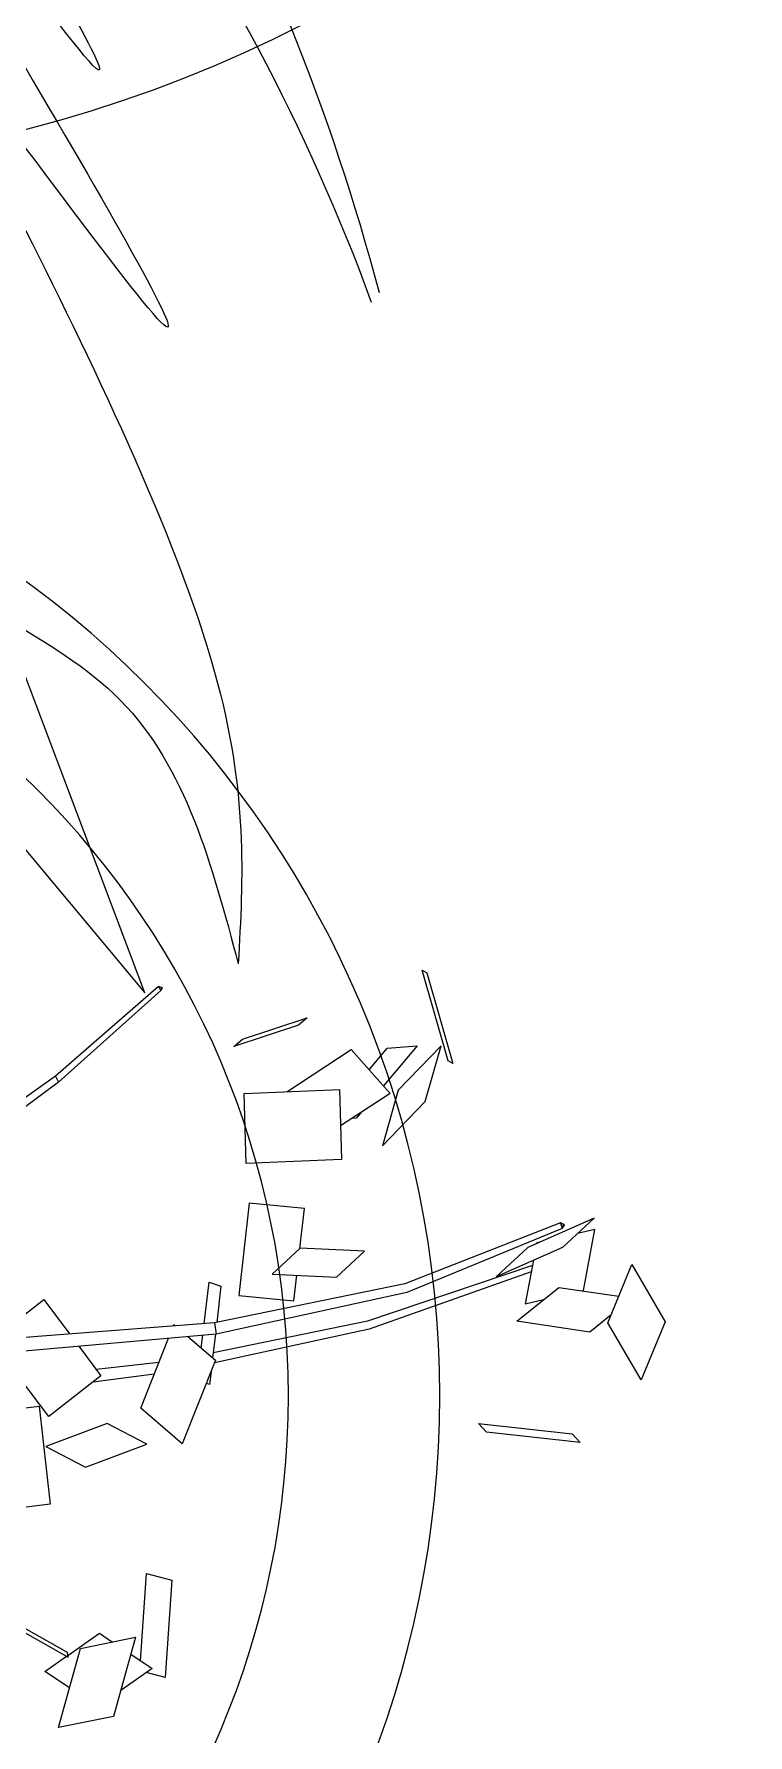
# Model space of a CAD drawing. Header units: centimetres. Extents: x 5488 to 20269, y -31398 to -19684.
# Drawn here: x 11283.22 to 11297.89, y -24145.29 to -24110.31 of the extents above; entities that cross this region are included whole.
import ezdxf

# ---------------------------------------------------------------- set-up
doc = ezdxf.new("R2010")
doc.units = ezdxf.units.CM
doc.set_wipeout_variables(frame=1)
doc.layers.add('wipeout', color=7, linetype='Continuous', true_color=0xffffff)
for name, color, linetype, lineweight in [('xxx_Auto_FURNISHED-01', 252, 'Continuous', 0), ('xxx_Auto_Kaplama_Ahşap Tarama', 16, 'Continuous', 5), ('xxx_Auto_Tefris_Tefris', 32, 'Continuous', 15)]:
    doc.layers.add(name, color=color, linetype=linetype, lineweight=lineweight)
doc.layers.add('xxx_Auto_LANDSCAPE', color=7, linetype='Continuous', lineweight=0, true_color=0x496639)

# ---------------------------------------------------------------- blocks, each defined once
blk = doc.blocks.new('palm_plan')
at = {"color": 0}
for p, q in [((129.233, -23.515), (107.011, -21.954)), ((116.386, -26.983), (129.233, -23.515))]:
    blk.add_line(p, q, dxfattribs=at)
for centre, radius, start, end in [((77.984, -118.597), 124.94, 80.11436, 108.49853), ((90.772, -108.289), 112.522, 85.42798, 116.71611)]:
    blk.add_arc(centre, radius, start, end, dxfattribs=at)
for points in [[(40.185, -7.779), (65.461, -5.695), (81.71, -4.497), (61.045, -9.388), (96.197, -7.027), (77.409, -11.473), (114.704, -12.576), (129.927, -18.138)], [(107.011, -21.954), (113.956, -17.965), (129.927, -18.138)]]:
    blk.add_spline(points, degree=3, dxfattribs=at)
blk = doc.blocks.new('A$C21533CF2')
blk.add_wipeout([(74.13, 39.489), (75.197, 40.417), (76.213, 41.4), (77.177, 42.435), (78.085, 43.519), (78.935, 44.649), (79.725, 45.822), (80.452, 47.035), (81.115, 48.284), (81.712, 49.566), (82.241, 50.877), (82.7, 52.214), (83.089, 53.574), (83.406, 54.952), (83.65, 56.345), (83.822, 57.748), (83.919, 59.159), (83.943, 60.573), (83.892, 61.986), (83.768, 63.395), (83.57, 64.795), (83.299, 66.183), (82.956, 67.554), (82.542, 68.906), (82.057, 70.235), (81.504, 71.536), (80.883, 72.806), (80.196, 74.043), (79.446, 75.241), (78.634, 76.399), (77.763, 77.512), (76.834, 78.579), (75.851, 79.595), (74.816, 80.559), (73.732, 81.467), (72.602, 82.317), (71.429, 83.107), (70.217, 83.834), (68.968, 84.497), (67.686, 85.094), (66.374, 85.623), (65.037, 86.082), (63.677, 86.471), (62.299, 86.788), (60.907, 87.032), (59.503, 87.204), (58.092, 87.301), (56.679, 87.325), (55.265, 87.274), (53.857, 87.15), (52.457, 86.952), (51.069, 86.681), (49.697, 86.338), (48.345, 85.924), (47.017, 85.439), (45.716, 84.886), (44.445, 84.265), (43.209, 83.578), (42.01, 82.828), (40.853, 82.016), (39.739, 81.145), (38.672, 80.216), (37.656, 79.233), (36.692, 78.198), (35.784, 77.114), (34.934, 75.984), (34.144, 74.812), (33.417, 73.599), (32.754, 72.35), (32.157, 71.068), (31.629, 69.756), (31.169, 68.419), (30.781, 67.059), (30.464, 65.681), (30.219, 64.289), (30.048, 62.885), (29.95, 61.474), (29.927, 60.061), (29.977, 58.647), (30.101, 57.239), (30.299, 55.839), (30.57, 54.451), (30.913, 53.079), (31.328, 51.727), (31.812, 50.399), (32.366, 49.098), (32.987, 47.827), (33.673, 46.591), (34.423, 45.392), (35.235, 44.235), (36.107, 43.121), (37.035, 42.054), (38.018, 41.038), (39.053, 40.074), (40.137, 39.166), (41.267, 38.316), (42.44, 37.526), (43.653, 36.799), (44.902, 36.136), (46.184, 35.539), (47.495, 35.011), (48.832, 34.551), (50.192, 34.163), (51.57, 33.846), (52.963, 33.601), (54.366, 33.43), (55.777, 33.332), (57.191, 33.309), (58.604, 33.359), (60.013, 33.483), (61.413, 33.681), (62.801, 33.952), (64.172, 34.295), (65.524, 34.71), (66.853, 35.194), (68.154, 35.748), (69.424, 36.369), (70.661, 37.055), (71.859, 37.805), (73.017, 38.617)]).dxf.layer = 'wipeout'
at = {"layer": 'xxx_Auto_Tefris_Tefris'}
blk.add_circle((56.935, 60.317), 27, dxfattribs=at)
at = {"layer": 'xxx_Auto_LANDSCAPE', "xscale": -0.364783083416274, "yscale": 0.364783083416274, "zscale": 0.3647830834162722, "rotation": 328.9633282841189}
blk.add_blockref('palm_plan', (59.413, 57.228), dxfattribs=at)
blk = doc.blocks.new('agac0001')
at = {"layer": 'xxx_Auto_LANDSCAPE', "linetype": 'Continuous'}
for points in [[(-7.273, 62.262), (-9.944, 60.536)], [(-4.117, 61.142), (-7.273, 62.262)], [(-6.787, 59.416), (-4.117, 61.142)], [(-9.944, 60.536), (-6.787, 59.416)], [(-6.424, 59.652), (-7.085, 58.427)], [(-4.573, 57.295), (-5.576, 60.198)], [(-4.961, 58.494), (-2.037, 59.635)], [(-2.606, 57.877), (-1.46, 59.697)], [(-1.46, 59.697), (-2.299, 56.132)], [(-2.037, 59.635), (-2.07, 58.727)], [(-7.085, 58.427), (-5.867, 54.897)], [(-4.963, 58.422), (-4.961, 58.494)], [(-3.445, 54.309), (-2.606, 57.877)], [(-1.67, 58.015), (-3.405, 49.699)], [(-1.384, 57.993), (-2.969, 49.685)], [(-1.67, 58.015), (-1.541, 58.165)], [(-1.384, 57.993), (-1.67, 58.015)], [(-1.541, 58.165), (-1.572, 58.008)], [(-1.541, 58.165), (-1.384, 57.993)], [(-11.98, 56.594), (-12.48, 56.916)], [(-12.48, 56.916), (-11.103, 52.364)], [(-5.867, 54.897), (-4.573, 57.295)], [(-10.602, 52.042), (-11.98, 56.594)], [(-5.075, 55.477), (-5.04, 56.432)], [(-2.978, 56.296), (-5.075, 55.477)], [(-3.543, 56.075), (-4.88, 47.481)], [(-3.24, 56.194), (-4.475, 47.473)], [(-2.299, 56.132), (-3.445, 54.309)], [(-2.154, 56.618), (-2.189, 56.604)], [(-2.146, 56.785), (-2.154, 56.618)], [(5.914, 52.395), (8.54, 53.703)], [(8.54, 53.703), (6.739, 51.156)], [(7.546, 54.12), (7.723, 53.908)], [(12.296, 53.675), (7.546, 54.12)], [(7.723, 53.908), (12.47, 53.463)], [(12.47, 53.463), (12.296, 53.675)], [(8.757, 52.507), (7.079, 50.455)], [(8.914, 50.998), (8.757, 52.507)], [(-11.103, 52.364), (-10.602, 52.042)], [(4.115, 49.847), (5.914, 52.395)], [(6.739, 51.156), (4.115, 49.847)], [(8.014, 49.897), (8.914, 50.998)], [(6.641, 50.72), (5.487, 47.957)], [(9.193, 49.192), (6.641, 50.72)], [(-3.405, 49.699), (-3.705, 39.821)], [(-2.969, 49.685), (-3.128, 39.857)], [(5.954, 49.08), (5.73, 48.803)], [(7.689, 45.593), (9.193, 49.192)], [(7.306, 48.246), (3.812, 47.693)], [(5.73, 48.803), (5.752, 48.591)], [(7.999, 43.467), (7.306, 48.246)], [(-4.88, 47.481), (-5.121, 39.473)], [(-4.475, 47.473), (-4.611, 39.506)], [(-1.999, 46.334), (-0.969, 47.979)], [(-0.969, 47.979), (-0.211, 44.809)], [(3.812, 47.693), (4.503, 42.912)], [(10.893, 46.804), (10.425, 43.393)], [(10.711, 43.884), (11.179, 47.295)], [(11.179, 47.295), (10.893, 46.804)], [(-1.238, 43.165), (-1.999, 46.334)], [(-0.211, 44.809), (-1.238, 43.165)], [(-0.223, 44.79), (1.719, 45.386)], [(1.719, 45.386), (2.501, 42.69)], [(-2.771, 44.008), (-1.531, 44.387)], [(-1.989, 41.31), (-2.771, 44.008)], [(4.503, 42.912), (7.999, 43.467)], [(10.425, 43.393), (10.711, 43.884)], [(2.501, 42.69), (-1.989, 41.31)], [(-1.365, 40.514), (-3.126, 39.966)], [(-1.055, 39.959), (-1.365, 40.514)], [(-3.703, 39.787), (-4.854, 39.43)], [(-3.128, 39.857), (-3.705, 39.821)], [(-3.705, 39.821), (-2.706, 29.573)], [(-3.128, 39.857), (-2.015, 29.647)], [(-3.071, 39.332), (-1.055, 39.959)], [(13.893, 40.281), (10.285, 34.342)], [(14.117, 40.207), (10.628, 34.241)], [(13.893, 40.281), (14.017, 40.395)], [(14.117, 40.207), (13.893, 40.281)], [(14.017, 40.395), (13.938, 40.266)], [(14.017, 40.395), (14.117, 40.207)], [(-5.002, 39.547), (-8.846, 37.118)], [(-5.514, 39.225), (-6.143, 39.03)], [(-6.143, 39.03), (-6.06, 38.879)], [(-3.567, 38.398), (-5.002, 39.547)], [(-4.267, 38.96), (-3.641, 39.156)], [(-2.842, 37.819), (-2.911, 37.874)], [(-8.846, 37.118), (-6.689, 35.39)], [(-6.689, 35.39), (-3.471, 37.423)], [(-2.902, 37.783), (-2.842, 37.819)], [(-5.123, 36.379), (-4.944, 33.26)], [(-4.589, 36.715), (-4.353, 33.534)], [(-15.528, 35.333), (-20.307, 34.089)], [(-14.971, 34.137), (-15.528, 35.333)], [(-9.103, 32.092), (-8.524, 35.35)], [(-8.524, 35.35), (-7.13, 33.577)], [(-20.307, 34.089), (-19.89, 33.193)], [(-19.244, 33.024), (-14.971, 34.137)], [(-7.13, 33.577), (-7.707, 30.321)], [(-4.711, 33.708), (-6.25, 30.736)], [(-3.031, 32.885), (-4.711, 33.708)], [(10.285, 34.342), (8.7, 31.065)], [(10.628, 34.241), (9.015, 30.769)], [(10.628, 34.241), (10.285, 34.342)], [(-18.033, 32.995), (-21.763, 31.16)], [(-19.737, 33.526), (-20.538, 31.763)], [(-18.832, 32.602), (-19.737, 33.526)], [(-18.079, 30.152), (-18.033, 32.995)], [(-7.707, 30.321), (-9.103, 32.092)], [(-0.383, 31.587), (-2.33, 32.542)], [(-21.763, 31.16), (-21.808, 28.317)], [(-18.303, 29.458), (-17.497, 31.239)], [(-17.497, 31.239), (-18.052, 31.803)], [(-1.92, 28.622), (-0.383, 31.587)], [(-21.808, 28.317), (-18.079, 30.152)], [(-5.638, 30.352), (-10.612, 29.987)], [(-6.25, 30.736), (-4.065, 29.666)], [(-5.514, 28.269), (-5.638, 30.352)], [(-18.887, 28.169), (-18.336, 29.387)], [(-18.393, 29.453), (-18.157, 29.463)], [(-15.257, 25.728), (-18.393, 29.453)], [(-18.157, 29.463), (-15.021, 25.738)], [(-10.612, 29.987), (-10.502, 28.116)], [(-19.933, 29.239), (-18.887, 28.169)]]:
    blk.add_lwpolyline(points, dxfattribs=at)
blk = doc.blocks.new('A$C7365360F')
at = {"layer": 'xxx_Auto_FURNISHED-01'}
for radius in [17.28, 14.688]:
    blk.add_circle((0.264, 0.108), radius, dxfattribs=at)
at = {"layer": 'xxx_Auto_LANDSCAPE', "xscale": 0.338688, "yscale": 0.338688, "zscale": 0.2074463999999999}
blk.add_blockref('agac0001', (0.079, 0.033), dxfattribs=at)

msp = doc.modelspace()

# ---------------------------------------------------------------- block references
at = {"layer": 'xxx_Auto_Tefris_Tefris', "linetype": 'ByBlock', "xscale": -1.017866091454594, "yscale": 1.017866091454594, "zscale": 1.017866091454596, "rotation": 263.6633441428334}
msp.add_blockref('A$C21533CF2', (11208.805, -24136.459), dxfattribs=at)

# ---------------------------------------------------------------- next in the draw order: hatches: boundary and pattern name
at = {"layer": 'xxx_Auto_Kaplama_Ahşap Tarama'}
h = msp.add_hatch(dxfattribs=at)
h.set_pattern_fill('AR-CONC', color=256, scale=0.5)
h.set_pattern_definition([(50, (809.53, -3617.59), (91.09233, -7.96954), [9.525, -104.775]), (355, (809.53, -3617.59), (-17.6217, 95.52842), [7.62, -83.8203]), (100.45144, (817.12, -3618.255), (73.47062, 87.55888), [8.095, -89.04512]), (46.1842, (809.53, -3592.19), (135.5395, -21.02116), [14.2875, -157.1625]), (96.63556, (820.83, -3593.94), (118.70207, 123.71306), [12.1425, -133.5678]), (351.18415, (809.53, -3592.19), (118.70207, 123.71306), [11.43, -125.72987]), (21, (822.23, -3598.54), (75.8072, -51.1326), [9.525, -104.775]), (326, (822.23, -3598.54), (30.901, 92.09398), [7.62, -83.82]), (71.45144, (828.55, -3602.8), (106.7082, 40.96138), [8.095, -89.04497]), (37.5, (809.53, -3617.59), (1.5443, 42.27752), [0, -82.804, 0, -85.09, 0, -84.1375]), (7.5, (809.53, -3617.59), (33.40983, 50.09029), [0, -48.514, 0, -80.899, 0, -32.0675]), (327.5, (781.21, -3617.59), (67.795298, -2.864372), [0, -31.75, 0, -99.06, 0, -131.445]), (317.5, (768.51, -3617.59), (74.06459, 12.71325), [0, -41.275, 0, -65.786, 0, -93.345])])
edge = h.paths.add_edge_path()
edge.add_line((9312.934, -27555.319), (9330.626, -27555.319))
edge.add_arc((9330.626, -27548.319), 7, 270, 349.5592)
edge.add_arc((-12655703.852, 2009176.564), 12827763.879, 350.8642093147, 350.8644691226)
edge.add_line((9346.746, -27492.157), (9332.45, -27492.157))
edge.add_line((9332.45, -27492.157), (9332.449, -27061.102))
edge.add_line((9332.449, -27061.102), (9346.746, -27061.102))
edge.add_arc((-12660642.429, -2064524.007), 12832765.905, 9.1355309233, 9.1357906395)
edge.add_arc((9330.626, -27004.939), 7, 10.4408, 90)
edge.add_line((9330.626, -26997.939), (9312.934, -26997.939))
edge.add_arc((9312.934, -27004.939), 7, 90, 170.4864)
edge.add_arc((10864.464, -27276.629), 1582.138, 170.069442, 189.930558)
edge.add_arc((9312.934, -27548.319), 7, 189.5136, 270)

# ---------------------------------------------------------------- next in the draw order: block references
at = {"layer": 'xxx_Auto_Tefris_Tefris', "xscale": -1.2, "yscale": 1.2, "rotation": 280.6128426569576}
msp.add_blockref('A$C7365360F', (11270.751, -24138.644), dxfattribs=at)

doc.saveas('drawing.dxf')
